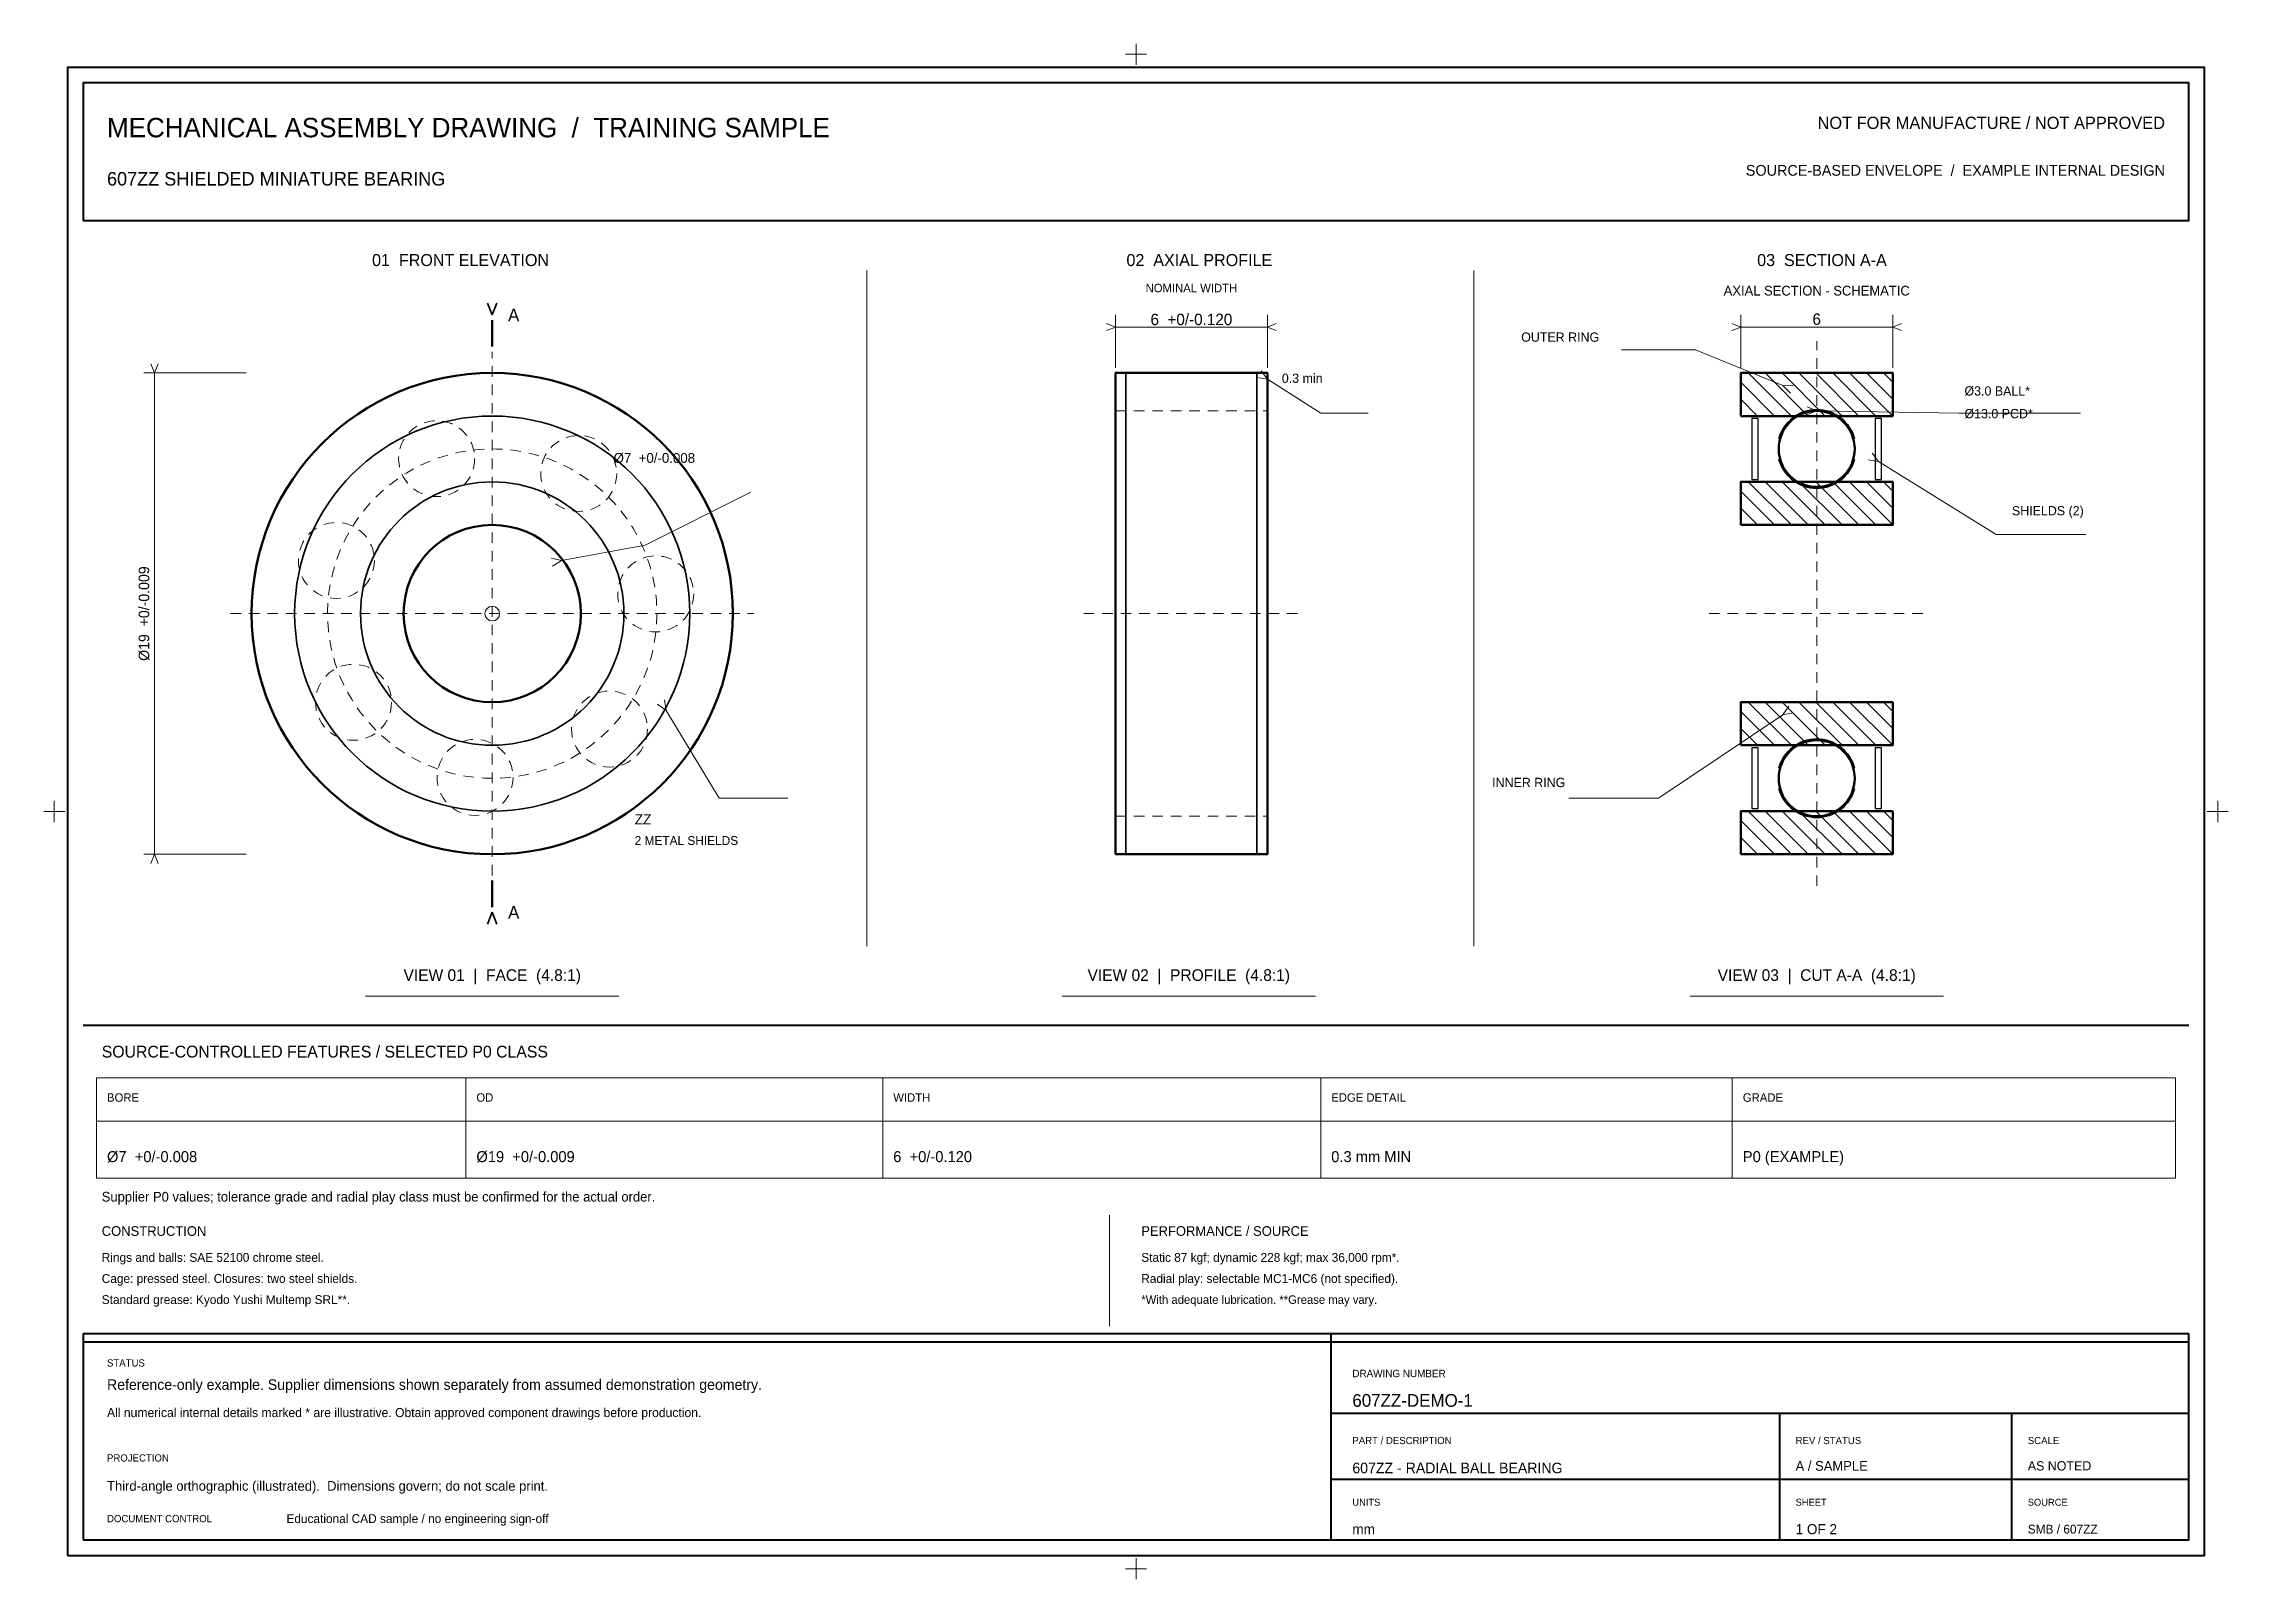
# Model space of a CAD drawing. Header units: millimetres. Extents: x 3 to 417, y 3 to 294.
import ezdxf
from ezdxf.enums import TextEntityAlignment as Align

# ---------------------------------------------------------------- set-up
doc = ezdxf.new("R2010")
doc.units = ezdxf.units.MM
doc.linetypes.add('DASHED', pattern=[3.5, 2, -1.5])
for name, color, linetype, lineweight in [('ACCENT', 4, 'Continuous', 25), ('BORDER', 7, 'Continuous', 40), ('CAUTION', 1, 'Continuous', 25), ('CENTER', 4, 'Continuous', 13), ('DIM', 8, 'Continuous', 18), ('HEAVY', 7, 'Continuous', 50), ('HIDDEN', 8, 'Continuous', 15), ('LIGHT', 8, 'Continuous', 13), ('OBJECT', 7, 'Continuous', 35), ('SECTION', 9, 'Continuous', 13), ('TEXT', 7, 'Continuous', 15)]:
    doc.layers.add(name, color=color, linetype=linetype, lineweight=lineweight)

msp = doc.modelspace()

# ---------------------------------------------------------------- linework, layer by layer
at = {"layer": 'ACCENT', "linetype": 'CONTINUOUS'}
for points in [[(326.7, 211.44), (327.9, 211.44), (327.9, 222.96), (326.7, 222.96)], [(350.1, 211.44), (351.3, 211.44), (351.3, 222.96), (350.1, 222.96)], [(326.7, 149.04), (327.9, 149.04), (327.9, 160.56), (326.7, 160.56)], [(350.1, 149.04), (351.3, 149.04), (351.3, 160.56), (350.1, 160.56)]]:
    msp.add_lwpolyline(points, close=True, dxfattribs=at)
at = {"layer": 'BORDER', "linetype": 'CONTINUOUS'}
for p, q in [((10.5, 108), (409.5, 108)), ((10.5, 48), (409.5, 48)), ((247, 10.5), (247, 49.5)), ((247, 34.5), (409.5, 34.5)), ((332, 10.5), (332, 34.5)), ((376, 10.5), (376, 34.5)), ((247, 22), (409.5, 22))]:
    msp.add_line(p, q, dxfattribs=at)
for points in [[(7.5, 7.5), (412.5, 7.5), (412.5, 289.5), (7.5, 289.5)], [(10.5, 260.5), (409.5, 260.5), (409.5, 286.6), (10.5, 286.6)], [(10.5, 10.5), (409.5, 10.5), (409.5, 49.5), (10.5, 49.5)]]:
    msp.add_lwpolyline(points, close=True, dxfattribs=at)
at = {"layer": 'CENTER', "linetype": 'DASHED'}
for p, q in [((339, 134.4), (339, 237.6)), ((88, 136.4), (88, 235.6)), ((38.4, 186), (137.6, 186)), ((200.1, 186), (240.9, 186)), ((318.6, 186), (359.4, 186))]:
    msp.add_line(p, q, dxfattribs=at)
at = {"layer": 'CENTER', "linetype": 'CONTINUOUS'}
msp.add_circle((88, 186), 1.4, dxfattribs=at)
at = {"layer": 'DIM', "linetype": 'CONTINUOUS'}
for p, q in [((206.1, 240.3), (204.43, 240.97)), ((206.1, 240.3), (204.43, 239.63)), ((206.1, 232.6), (206.1, 242.6)), ((206.1, 240.3), (234.9, 240.3)), ((234.9, 232.6), (234.9, 242.6)), ((234.9, 240.3), (236.57, 240.97)), ((234.9, 240.3), (236.57, 239.63)), ((324.6, 240.3), (322.93, 240.97)), ((324.6, 240.3), (322.93, 239.63)), ((324.6, 232.6), (324.6, 242.6)), ((324.6, 240.3), (353.4, 240.3)), ((353.4, 232.6), (353.4, 242.6)), ((353.4, 240.3), (355.07, 240.97)), ((353.4, 240.3), (355.07, 239.63)), ((316, 236), (302, 236)), ((332.6, 229.2), (316, 236)), ((24, 231.6), (23.29, 233.36)), ((24, 231.6), (24.71, 233.36)), ((234.9, 230.4), (233.73, 232.03)), ((41.4, 231.6), (22, 231.6)), ((24, 140.4), (24, 231.6)), ((234.9, 230.4), (232.93, 230.76)), ((234.9, 230.4), (245, 224)), ((332.6, 229.2), (334.6, 229.19)), ((332.6, 229.2), (334.03, 227.8)), ((245, 224), (254, 224)), ((339, 224.4), (337.13, 223.68)), ((339, 224.4), (337.16, 225.18)), ((339, 224.4), (366, 224)), ((366, 224), (389, 224)), ((350.7, 214.8), (349.52, 216.41)), ((350.7, 214.8), (348.73, 215.14)), ((350.7, 214.8), (373, 201)), ((117, 199), (137, 209)), ((101.1, 196.08), (117, 199)), ((373, 201), (390, 201)), ((101.1, 196.08), (99.14, 196.48)), ((101.1, 196.08), (99.42, 195.01)), ((120.95, 167.65), (119.35, 168.85)), ((120.95, 167.65), (120.63, 169.63)), ((120.95, 167.65), (131, 151)), ((332.6, 166.8), (309, 151)), ((332.6, 166.8), (333.72, 168.45)), ((332.6, 166.8), (334.56, 167.21)), ((131, 151), (144, 151)), ((309, 151), (292, 151)), ((41.4, 140.4), (22, 140.4)), ((24, 140.4), (23.29, 138.64)), ((24, 140.4), (24.71, 138.64))]:
    msp.add_line(p, q, dxfattribs=at)
at = {"layer": 'HEAVY', "linetype": 'CONTINUOUS'}
for p, q in [((88, 236.6), (88, 241.6)), ((88, 135.4), (88, 130.4))]:
    msp.add_line(p, q, dxfattribs=at)
for points in [[(206.1, 140.4), (234.9, 140.4), (234.9, 231.6), (206.1, 231.6)], [(324.6, 223.44), (353.4, 223.44), (353.4, 231.6), (324.6, 231.6)], [(324.6, 202.8), (353.4, 202.8), (353.4, 210.96), (324.6, 210.96)], [(324.6, 161.04), (353.4, 161.04), (353.4, 169.2), (324.6, 169.2)], [(324.6, 140.4), (353.4, 140.4), (353.4, 148.56), (324.6, 148.56)]]:
    msp.add_lwpolyline(points, close=True, dxfattribs=at)
for centre, radius in [((88, 186), 45.6), ((339, 217.2), 7.2), ((88, 186), 16.8), ((88, 186), 16.8), ((339, 154.8), 7.2)]:
    msp.add_circle(centre, radius, dxfattribs=at)
at = {"layer": 'HIDDEN', "linetype": 'DASHED'}
for p, q in [((206.1, 224.4), (234.9, 224.4)), ((206.1, 147.6), (234.9, 147.6))]:
    msp.add_line(p, q, dxfattribs=at)
for centre, radius in [((77.47, 215.37), 7.2), ((104.39, 212.55), 7.2), ((88, 186), 31.2), ((58.47, 196.07), 7.2), ((118.98, 189.74), 7.2), ((61.71, 169.2), 7.2), ((110.23, 164.11), 7.2), ((84.75, 154.97), 7.2)]:
    msp.add_circle(centre, radius, dxfattribs=at)
at = {"layer": 'LIGHT', "linetype": 'CONTINUOUS'}
for p, q in [((210, 290), (210, 294)), ((208, 292), (212, 292)), ((159, 123), (159, 251)), ((274, 123), (274, 251)), ((5, 146.5), (5, 150.5)), ((415, 146.5), (415, 150.5)), ((3, 148.5), (7, 148.5)), ((413, 148.5), (417, 148.5)), ((64, 113.5), (112, 113.5)), ((196, 113.5), (244, 113.5)), ((315, 113.5), (363, 113.5)), ((83, 79), (83, 98)), ((162, 79), (162, 98)), ((245, 79), (245, 98)), ((323, 79), (323, 98)), ((13, 89.8), (407, 89.8)), ((205, 51), (205, 72)), ((208, 5), (212, 5)), ((210, 3), (210, 7))]:
    msp.add_line(p, q, dxfattribs=at)
msp.add_lwpolyline([(13, 79), (407, 79), (407, 98), (13, 98)], close=True, dxfattribs=at)
at = {"layer": 'OBJECT', "linetype": 'CONTINUOUS'}
for p, q in [((88, 242.6), (87.1, 244.83)), ((88, 242.6), (88.9, 244.83)), ((208.1, 140.4), (208.1, 231.6)), ((232.9, 140.4), (232.9, 231.6)), ((88, 129.4), (87.1, 127.17)), ((88, 129.4), (88.9, 127.17))]:
    msp.add_line(p, q, dxfattribs=at)
for radius in [37.44, 24.96]:
    msp.add_circle((88, 186), radius, dxfattribs=at)
for centre, start, end in [((339, 217.2), 15, 165), ((339, 217.2), 195, 345), ((339, 154.8), 15, 165), ((339, 154.8), 195, 345)]:
    msp.add_arc(centre, 7.44, start, end, dxfattribs=at)
at = {"layer": 'SECTION', "linetype": 'CONTINUOUS'}
for p, q in [((324.6, 229.84), (331, 223.44)), ((334.2, 223.44), (326.04, 231.6)), ((337.4, 223.44), (329.24, 231.6)), ((340.6, 223.44), (332.44, 231.6)), ((343.8, 223.44), (335.64, 231.6)), ((347, 223.44), (338.84, 231.6)), ((350.2, 223.44), (342.04, 231.6)), ((353.4, 223.44), (345.24, 231.6)), ((353.4, 226.64), (348.44, 231.6)), ((353.4, 229.84), (351.64, 231.6)), ((324.6, 226.64), (327.8, 223.44)), ((324.6, 209.2), (331, 202.8)), ((334.2, 202.8), (326.04, 210.96)), ((337.4, 202.8), (329.24, 210.96)), ((340.6, 202.8), (332.44, 210.96)), ((343.8, 202.8), (335.64, 210.96)), ((347, 202.8), (338.84, 210.96)), ((350.2, 202.8), (342.04, 210.96)), ((353.4, 202.8), (345.24, 210.96)), ((353.4, 206), (348.44, 210.96)), ((353.4, 209.2), (351.64, 210.96)), ((324.6, 206), (327.8, 202.8)), ((324.6, 167.44), (331, 161.04)), ((334.2, 161.04), (326.04, 169.2)), ((337.4, 161.04), (329.24, 169.2)), ((340.6, 161.04), (332.44, 169.2)), ((343.8, 161.04), (335.64, 169.2)), ((347, 161.04), (338.84, 169.2)), ((350.2, 161.04), (342.04, 169.2)), ((353.4, 161.04), (345.24, 169.2)), ((353.4, 164.24), (348.44, 169.2)), ((353.4, 167.44), (351.64, 169.2)), ((324.6, 164.24), (327.8, 161.04)), ((324.6, 146.8), (331, 140.4)), ((334.2, 140.4), (326.04, 148.56)), ((337.4, 140.4), (329.24, 148.56)), ((340.6, 140.4), (332.44, 148.56)), ((343.8, 140.4), (335.64, 148.56)), ((347, 140.4), (338.84, 148.56)), ((350.2, 140.4), (342.04, 148.56)), ((353.4, 140.4), (345.24, 148.56)), ((353.4, 143.6), (348.44, 148.56)), ((353.4, 146.8), (351.64, 148.56)), ((324.6, 143.6), (327.8, 140.4))]:
    msp.add_line(p, q, dxfattribs=at)

# ---------------------------------------------------------------- texts
at = {"layer": 'ACCENT'}
for s, height, p in [('607ZZ SHIELDED MINIATURE BEARING', 2.56, (15, 268.4)), ('SOURCE-CONTROLLED FEATURES / SELECTED P0 CLASS', 2.24, (14, 103))]:
    msp.add_text(s, height=height, dxfattribs=at).set_placement(p, align=Align.MIDDLE_LEFT)
at = {"layer": 'CAUTION'}
msp.add_text('NOT FOR MANUFACTURE / NOT APPROVED', height=2.32, dxfattribs=at).set_placement((405, 279), align=Align.MIDDLE_RIGHT)
msp.add_text('All numerical internal details marked * are illustrative. Obtain approved component drawings before production.', height=1.72, dxfattribs=at).set_placement((15, 34.6), align=Align.MIDDLE_LEFT)
at = {"layer": 'DIM'}
for s, height, p in [('BORE', 1.6, (15, 94.3)), ('OD', 1.6, (85, 94.3)), ('WIDTH', 1.6, (164, 94.3)), ('EDGE DETAIL', 1.6, (247, 94.3)), ('GRADE', 1.6, (325, 94.3)), ('STATUS', 1.36, (15, 44)), ('DRAWING NUMBER', 1.4, (251, 42)), ('PART / DESCRIPTION', 1.36, (251, 29.3)), ('REV / STATUS', 1.36, (335, 29.3)), ('SCALE', 1.36, (379, 29.3)), ('PROJECTION', 1.36, (15, 26)), ('UNITS', 1.32, (251, 17.6)), ('SHEET', 1.32, (335, 17.6)), ('SOURCE', 1.32, (379, 17.6)), ('DOCUMENT CONTROL', 1.36, (15, 14.5))]:
    msp.add_text(s, height=height, dxfattribs=at).set_placement(p, align=Align.MIDDLE_LEFT)
at = {"layer": 'TEXT'}
for s, height, p in [('MECHANICAL ASSEMBLY DRAWING  /  TRAINING SAMPLE', 3.68, (15, 278.1)), ('A', 2.4, (91, 242.6)), ('OUTER RING', 1.76, (283, 238.4)), ('Ø3.0 BALL*', 1.76, (367, 228.2)), ('Ø13.0 PCD*', 1.76, (367, 223.9)), ('Ø7  +0/-0.008', 1.88, (111, 215.5)), ('SHIELDS (2)', 1.76, (376, 205.5)), ('INNER RING', 1.76, (277.5, 154)), ('ZZ', 1.92, (115, 147)), ('2 METAL SHIELDS', 1.68, (115, 143)), ('A', 2.4, (91, 129.4)), ('Ø7  +0/-0.008', 2.08, (15, 83.1)), ('Ø19  +0/-0.009', 2.08, (85, 83.1)), ('6  +0/-0.120', 2.08, (164, 83.1)), ('0.3 mm MIN', 2.08, (247, 83.1)), ('P0 (EXAMPLE)', 2.08, (325, 83.1)), ('Supplier P0 values; tolerance grade and radial play class must be confirmed for the actual order.', 1.84, (14, 75.5)), ('CONSTRUCTION', 1.84, (14, 69)), ('PERFORMANCE / SOURCE', 1.84, (211, 69)), ('Rings and balls: SAE 52100 chrome steel.', 1.68, (14, 64)), ('Static 87 kgf; dynamic 228 kgf; max 36,000 rpm*.', 1.68, (211, 64)), ('Cage: pressed steel. Closures: two steel shields.', 1.68, (14, 60)), ('Radial play: selectable MC1-MC6 (not specified).', 1.68, (211, 60)), ('Standard grease: Kyodo Yushi Multemp SRL**.', 1.68, (14, 56)), ('*With adequate lubrication. **Grease may vary.', 1.6, (211, 56)), ('Reference-only example. Supplier dimensions shown separately from assumed demonstration geometry.', 2, (15, 39.9)), ('607ZZ-DEMO-1', 2.4, (251, 36.9)), ('607ZZ - RADIAL BALL BEARING', 2, (251, 24.1)), ('A / SAMPLE', 1.84, (335, 24.5)), ('AS NOTED', 1.76, (379, 24.5)), ('Third-angle orthographic (illustrated).  Dimensions govern; do not scale print.', 1.84, (15, 20.7)), ('Educational CAD sample / no engineering sign-off', 1.68, (49, 14.5)), ('mm', 1.92, (251, 12.5)), ('1 OF 2', 1.92, (335, 12.5)), ('SMB / 607ZZ', 1.68, (379, 12.5))]:
    msp.add_text(s, height=height, dxfattribs=at).set_placement(p, align=Align.MIDDLE_LEFT)
msp.add_text('SOURCE-BASED ENVELOPE  /  EXAMPLE INTERNAL DESIGN', height=2.04, dxfattribs=at).set_placement((405, 270), align=Align.MIDDLE_RIGHT)
for s, height, p in [('01  FRONT ELEVATION', 2.28, (82, 253)), ('02  AXIAL PROFILE', 2.28, (222, 253)), ('03  SECTION A-A', 2.28, (340, 253)), ('NOMINAL WIDTH', 1.6, (220.5, 247.7)), ('AXIAL SECTION - SCHEMATIC', 1.84, (339, 247.2)), ('6  +0/-0.120', 2.16, (220.5, 241.75)), ('6', 2.16, (339, 241.8)), ('0.3 min', 1.76, (241.5, 230.6)), ('VIEW 01  |  FACE  (4.8:1)', 2.2, (88, 117.5)), ('VIEW 02  |  PROFILE  (4.8:1)', 2.2, (220, 117.5)), ('VIEW 03  |  CUT A-A  (4.8:1)', 2.2, (339, 117.5))]:
    msp.add_text(s, height=height, dxfattribs=at).set_placement(p, align=Align.MIDDLE_CENTER)
msp.add_text('Ø19  +0/-0.009', height=2, rotation=90, dxfattribs=at).set_placement((22, 186), align=Align.MIDDLE_CENTER)

doc.saveas('drawing.dxf')
